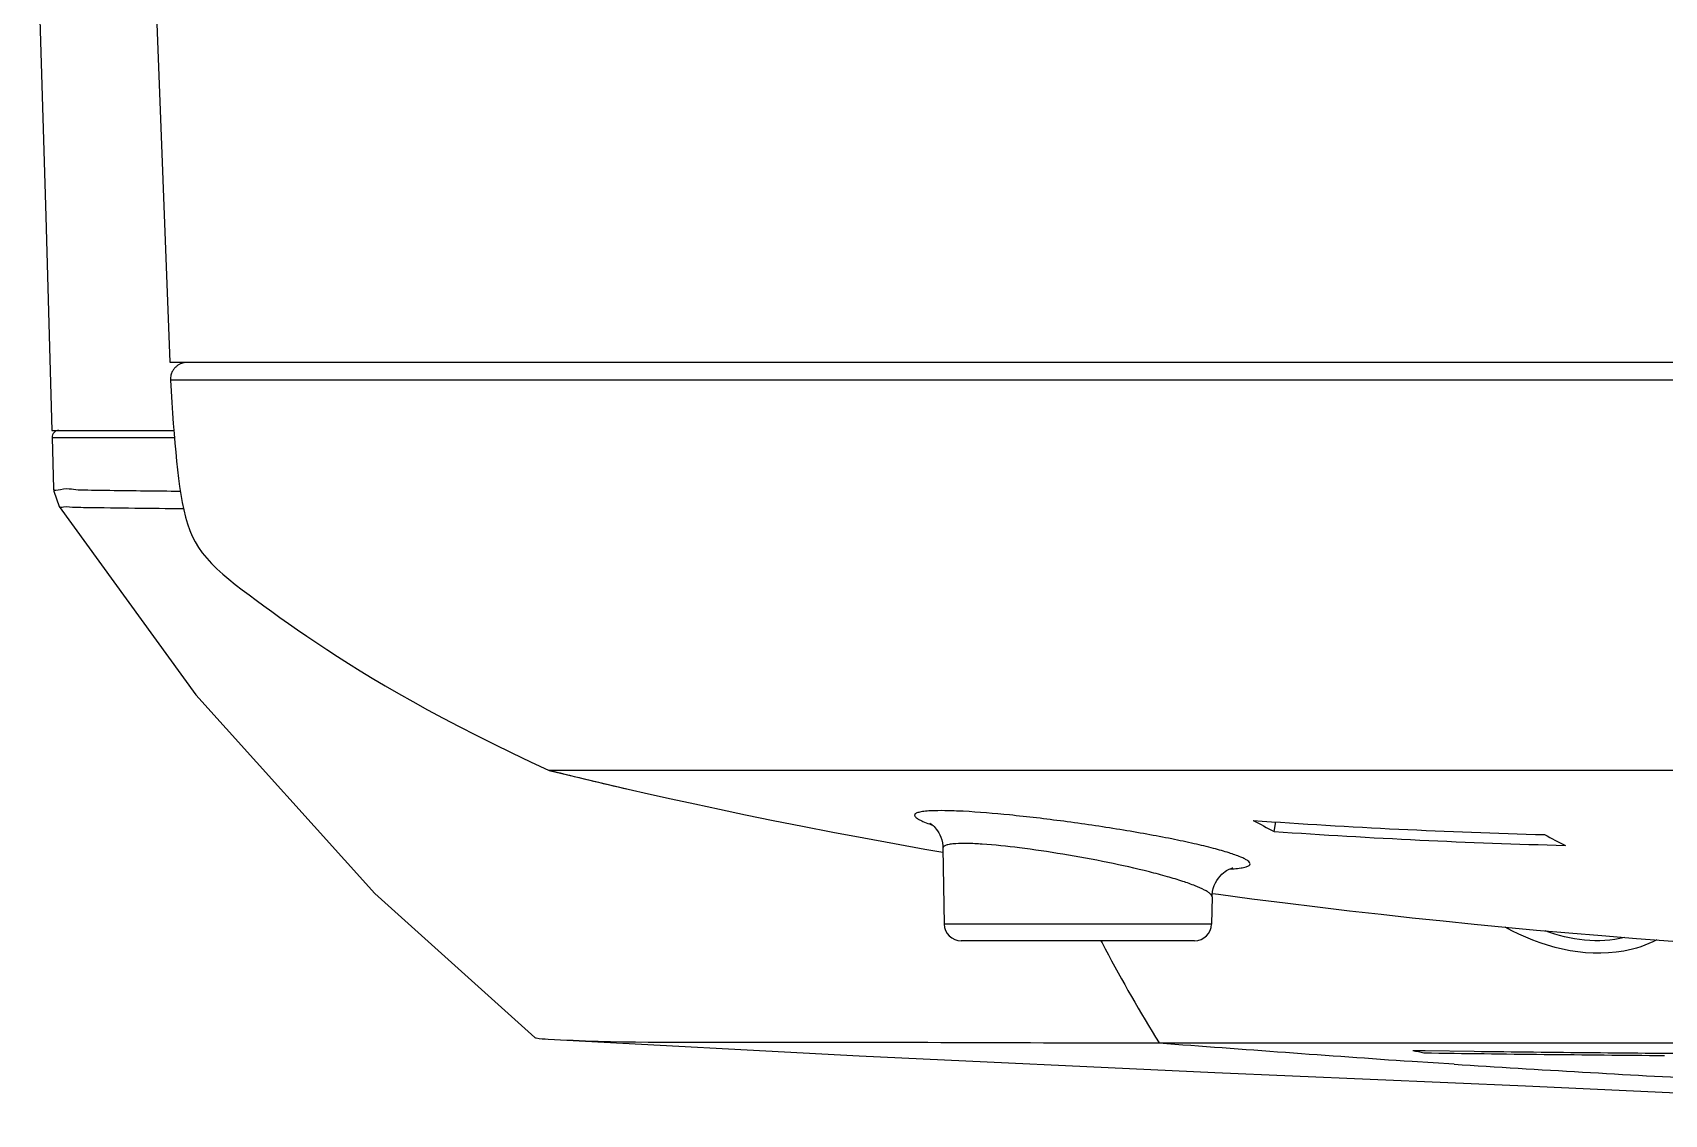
# Model space of a CAD drawing. Header units: millimetres. Extents: x 4086 to 8300, y 123 to 1549.
# Drawn here: x 7000.98 to 7012.97, y 427.47 to 435.42 of the extents above; entities that cross this region are included whole.
import ezdxf

# ---------------------------------------------------------------- set-up
doc = ezdxf.new("R2010")
doc.units = ezdxf.units.MM
doc.layers.add('外形图', color=7, linetype='Continuous')

msp = doc.modelspace()

# ---------------------------------------------------------------- linework, layer by layer
at = {"layer": '外形图'}
for p, q in [((7001.7954, 438.0014), (7001.9871, 432.9968)), ((7001.9871, 432.9968), (7033.9005, 432.9968)), ((7033.8966, 432.8653), (7001.9923, 432.8653)), ((7001.1211, 432.4968), (7002.0171, 432.4968)), ((7001.1226, 432.4453), (7001.1336, 432.0667)), ((7001.1226, 432.4453), (7001.253, 432.4453)), ((7001.253, 432.4453), (7001.435, 432.4453)), ((7001.435, 432.4453), (7001.5548, 432.4453)), ((7001.5548, 432.4453), (7002.021, 432.4453)), ((7004.775, 429.9968), (7005.3548, 429.8608)), ((7004.7866, 429.9968), (7004.775, 429.9968)), ((7014.7875, 429.9968), (7004.7866, 429.9968)), ((7010.1031, 429.5503), (7010.1148, 429.6197)), ((7007.669, 429.4281), (7007.6787, 428.8696)), ((7009.6472, 429.0691), (7009.6438, 428.8696)), ((7009.6438, 428.8696), (7007.6787, 428.8696)), ((7009.5188, 428.7468), (7007.8037, 428.7468)), ((7004.7684, 428.0246), (7007.0538, 427.9008)), ((7007.0538, 427.9008), (7009.6683, 427.78)), ((7009.2578, 427.9968), (7011.5336, 427.9968)), ((7011.1231, 427.9408), (7011.2145, 427.9396)), ((7011.2145, 427.9396), (7011.5734, 427.935)), ((7011.5336, 427.9968), (7013.2062, 427.9968)), ((7011.4273, 427.8403), (7011.1172, 427.8612))]:
    msp.add_line(p, q, dxfattribs=at)
for points in [[(7000.9792, 437.2452), (7001.0201, 435.9198), (7001.0753, 434.068), (7001.1211, 432.4968)], [(7002.1136, 432.9967), (7002.1129, 432.9967), (7002.1121, 432.9967), (7002.111, 432.9966), (7002.1096, 432.9966), (7002.1079, 432.9964), (7002.1059, 432.9963), (7002.1035, 432.996), (7002.1007, 432.9957), (7002.0975, 432.9952), (7002.0939, 432.9946), (7002.09, 432.9938), (7002.0859, 432.9928), (7002.0817, 432.9917), (7002.0774, 432.9903), (7002.073, 432.9888), (7002.0687, 432.987), (7002.0643, 432.9851), (7002.0599, 432.9829), (7002.0556, 432.9806), (7002.0513, 432.9781), (7002.047, 432.9753), (7002.0428, 432.9723), (7002.0387, 432.9691), (7002.0346, 432.9657), (7002.0306, 432.962), (7002.0267, 432.9581), (7002.0229, 432.9539), (7002.0192, 432.9495), (7002.0156, 432.9448), (7002.0122, 432.9397), (7002.0089, 432.9344), (7002.0057, 432.9286), (7002.0028, 432.9225), (7002.0002, 432.916), (7001.9978, 432.9091), (7001.9957, 432.9018), (7001.9941, 432.8941), (7001.9929, 432.886), (7001.9922, 432.8774), (7001.9921, 432.8684), (7001.9922, 432.8653)], [(7001.9923, 432.8653), (7001.9969, 432.7842), (7002.0021, 432.702), (7002.0076, 432.6234), (7002.0132, 432.5474), (7002.0189, 432.4743), (7002.0246, 432.4037), (7002.0306, 432.3356), (7002.037, 432.2696), (7002.0438, 432.2057), (7002.0513, 432.1436), (7002.0596, 432.0833), (7002.0688, 432.0247), (7002.0791, 431.9675), (7002.0907, 431.9121), (7002.1036, 431.8591), (7002.1181, 431.8091), (7002.1344, 431.7621), (7002.1528, 431.7184), (7002.1737, 431.6769), (7002.1979, 431.6366), (7002.2263, 431.5966), (7002.2585, 431.5571), (7002.2945, 431.518), (7002.3338, 431.4792), (7002.3761, 431.4408), (7002.4212, 431.4026), (7002.4686, 431.3645), (7002.5181, 431.3263), (7002.5697, 431.2876), (7002.6232, 431.2481), (7002.6787, 431.2074), (7002.7366, 431.1653), (7002.7971, 431.1219), (7002.8602, 431.0773), (7002.9262, 431.0313), (7002.995, 430.9841), (7003.0668, 430.9357), (7003.1417, 430.8862), (7003.2197, 430.8355), (7003.3011, 430.7836), (7003.3862, 430.7305), (7003.4756, 430.676), (7003.5699, 430.62), (7003.669, 430.5625), (7003.773, 430.5038), (7003.8818, 430.4441), (7003.9955, 430.3833), (7004.1141, 430.3214), (7004.2379, 430.2584), (7004.3666, 430.1942), (7004.5004, 430.1286), (7004.6394, 430.0615), (7004.775, 429.9968)], [(7001.1336, 432.0667), (7001.1345, 432.0506), (7001.1742, 431.937)], [(7001.1742, 431.937), (7002.1775, 430.5547), (7003.4943, 429.0938), (7004.6707, 428.0357)], [(7005.3548, 429.8609), (7005.5052, 429.8268), (7005.6716, 429.7898), (7005.8451, 429.7519), (7006.0272, 429.713), (7006.2192, 429.6728), (7006.4225, 429.6314), (7006.6376, 429.5886), (7006.8609, 429.5453), (7007.0877, 429.5025), (7007.3137, 429.461), (7007.5372, 429.4211), (7007.6695, 429.3981)], [(7007.5728, 429.6112), (7007.5723, 429.6115), (7007.5731, 429.611), (7007.5755, 429.6096), (7007.5793, 429.6071), (7007.5843, 429.6035), (7007.5903, 429.5987), (7007.597, 429.5928), (7007.6044, 429.5857), (7007.6123, 429.5772), (7007.6207, 429.5671), (7007.6294, 429.5551), (7007.6381, 429.5411), (7007.6464, 429.5251), (7007.654, 429.5072), (7007.6604, 429.4875), (7007.6652, 429.4666), (7007.6681, 429.4448), (7007.669, 429.4281)], [(7009.6472, 429.0691), (7009.6481, 429.0861), (7009.6512, 429.1085), (7009.6564, 429.1306), (7009.6636, 429.1518), (7009.6726, 429.1719), (7009.6831, 429.1905), (7009.6946, 429.2074), (7009.7068, 429.2223), (7009.7192, 429.2352), (7009.7314, 429.246), (7009.743, 429.255), (7009.7538, 429.2623), (7009.7637, 429.2681), (7009.7727, 429.2728), (7009.7806, 429.2764), (7009.7874, 429.2791), (7009.7929, 429.2811), (7009.7969, 429.2823), (7009.7992, 429.2829), (7009.7997, 429.283)], [(7009.6493, 429.0944), (7009.6948, 429.0882), (7009.9407, 429.0559), (7010.1834, 429.0251), (7010.4226, 428.9958), (7010.6577, 428.968), (7010.8895, 428.9415), (7011.1186, 428.9164), (7011.346, 428.8924), (7011.5729, 428.8695), (7011.8008, 428.8474), (7012.0319, 428.826), (7012.2684, 428.8052), (7012.5129, 428.7848), (7012.7673, 428.7648), (7013.0335, 428.7452)], [(7009.6683, 427.78), (7011.951, 427.6824), (7014.2258, 427.5749), (7016.4879, 427.4717)]]:
    msp.add_lwpolyline(points, dxfattribs=at)
for centre, radius, start, end in [((7001.1726, 432.4468), 0.05, 90, 181.65976), ((7002.582, 507.817), 75.7675, 269.054092, 269.216498), ((7003.4091, 565.6208), 133.5772, 269.200813, 269.422561), ((7001.7599, 458.4011), 26.4731, 268.99011, 269.15927), ((7003.1617, 556.1014), 124.1835, 269.174007, 269.50412), ((7011.4383, 456.5612), 27.3845, 255.9422, 256.54093), ((7011.6842, 457.5889), 28.4412, 256.54105, 257.1416), ((7007.985, 430.7639), 1.2307, 250.30812, 251.33572), ((7013.3821, 478.2158), 48.706, 265.95863, 268.48049), ((7015.0092, 439.0828), 10.7209, 241.84028, 242.76665), ((7013.5366, 478.6626), 49.2322, 266.00095, 268.49579), ((7019.7588, 444.1518), 16.5133, 242.33087, 242.93105), ((7009.7311, 430.4942), 1.2202, 272.17916, 273.25809), ((7009.7424, 430.287), 1.0126, 273.28657, 273.76951), ((7007.8037, 428.8718), 0.125, 181, 270), ((7009.5188, 428.8718), 0.125, 270, 359), ((7020.7139, 434.9932), 13.4254, 207.7347, 208.01593), ((7019.5129, 434.3392), 12.0579, 207.95324, 211.73562), ((7032.5598, 734.7805), 307.6674, 265.656408, 266.003597), ((7018.8441, 464.2982), 37.1681, 258.01054, 258.13886), ((7015.0581, 700.917), 273.0206, 269.191268, 269.562089), ((7015.0095, 708.0111), 280.0973, 269.297099, 269.654721), ((7020.7291, 571.4436), 143.9042, 266.29388, 267.044966)]:
    msp.add_arc(centre, radius, start, end, dxfattribs=at)
for points, knots in [([(7001.1336, 432.0667), (7001.134, 432.05), (7001.2397, 432.0825), (7001.2819, 432.0607), (7001.3312, 432.0598)], [0, 0, 0, 0, 0.2521281, 1, 1, 1, 1]), ([(7001.1742, 431.937), (7001.1798, 431.9283), (7001.2308, 431.943), (7001.264, 431.9326), (7001.2933, 431.9321)], [0, 0, 0, 0, 0.2608839, 1, 1, 1, 1]), ([(7007.5788, 429.7012), (7007.562, 429.7004), (7007.5383, 429.6987), (7007.5093, 429.6945), (7007.4927, 429.691), (7007.4794, 429.6869), (7007.4697, 429.6823), (7007.4631, 429.677), (7007.4591, 429.6674), (7007.4662, 429.6569), (7007.4763, 429.6485), (7007.4945, 429.6367), (7007.526, 429.6218), (7007.5541, 429.611), (7007.5703, 429.6052)], [0, 0, 0, 0, 0.1967514, 0.2757264, 0.3417473, 0.3950601, 0.436354, 0.4673078, 0.4919779, 0.5496272, 0.5936291, 0.6497038, 0.799597, 1, 1, 1, 1]), ([(7009.9271, 429.3117), (7009.9271, 429.3157), (7009.9222, 429.3251), (7009.908, 429.3366), (7009.8859, 429.3496), (7009.8407, 429.37), (7009.7639, 429.3964), (7009.6498, 429.4285), (7009.5089, 429.4623), (7009.3453, 429.4969), (7009.1634, 429.5313), (7008.8991, 429.5764), (7008.5628, 429.6258), (7008.1787, 429.6711), (7007.8872, 429.6958), (7007.6939, 429.7034), (7007.6139, 429.703), (7007.5788, 429.7012)], [0, 0, 0, 0, 0.0048979, 0.0123169, 0.0228947, 0.0367727, 0.0743023, 0.1241533, 0.1850383, 0.2553458, 0.3332083, 0.4165477, 0.5905236, 0.7580854, 0.9000633, 0.9561299, 1, 1, 1, 1]), ([(7007.7637, 429.4603), (7007.7499, 429.4594), (7007.7305, 429.4577), (7007.7069, 429.4533), (7007.6934, 429.4497), (7007.6828, 429.4454), (7007.6733, 429.4397), (7007.6689, 429.4325), (7007.669, 429.4281)], [0, 0, 0, 0, 0.3939087, 0.5517083, 0.6837197, 0.7909763, 0.8758192, 1, 1, 1, 1]), ([(7009.6472, 429.0691), (7009.6474, 429.0781), (7009.6348, 429.0923), (7009.6147, 429.1068), (7009.5784, 429.1276), (7009.5172, 429.154), (7009.4257, 429.1863), (7009.313, 429.2202), (7009.1303, 429.2686), (7008.8749, 429.3253), (7008.556, 429.384), (7008.2475, 429.4296), (7008.0126, 429.4547), (7007.8566, 429.4624), (7007.792, 429.462), (7007.7637, 429.4603)], [0, 0, 0, 0, 0.0138599, 0.0250784, 0.0394703, 0.0777305, 0.1279835, 0.1889792, 0.2591443, 0.4195096, 0.5923843, 0.7590522, 0.9004705, 0.9563223, 1, 1, 1, 1]), ([(7009.8089, 429.2766), (7009.8261, 429.2777), (7009.8557, 429.2805), (7009.8896, 429.2865), (7009.9094, 429.2935), (7009.9208, 429.2993), (7009.927, 429.3069), (7009.9271, 429.3117)], [0, 0, 0, 0, 0.4008965, 0.6953075, 0.8034256, 0.8872689, 1, 1, 1, 1]), ([(7012.9164, 428.7536), (7012.8406, 428.7135), (7012.4712, 428.5934), (7012.0601, 428.703), (7011.8008, 428.847)], [0, 0, 0, 0, 0.2242125, 1, 1, 1, 1]), ([(7004.6705, 428.0357), (7004.6728, 428.0337), (7004.707, 428.0284), (7004.7382, 428.0263), (7004.7678, 428.0246)], [0, 0, 0, 0, 0.0944714, 1, 1, 1, 1]), ([(7004.7678, 428.0246), (7005.2569, 427.9973), (7006.7548, 428.0085), (7008.251, 427.9968), (7009.2578, 427.9968)], [0, 0, 0, 0, 0.3272899, 1, 1, 1, 1])]:
    msp.add_open_spline(points, degree=3, knots=knots, dxfattribs=at)
msp.add_open_spline([(7012.6795, 428.7715), (7012.4906, 428.723), (7012.2788, 428.7512), (7012.0963, 428.8201)], degree=3, dxfattribs=at)

doc.saveas('drawing.dxf')
